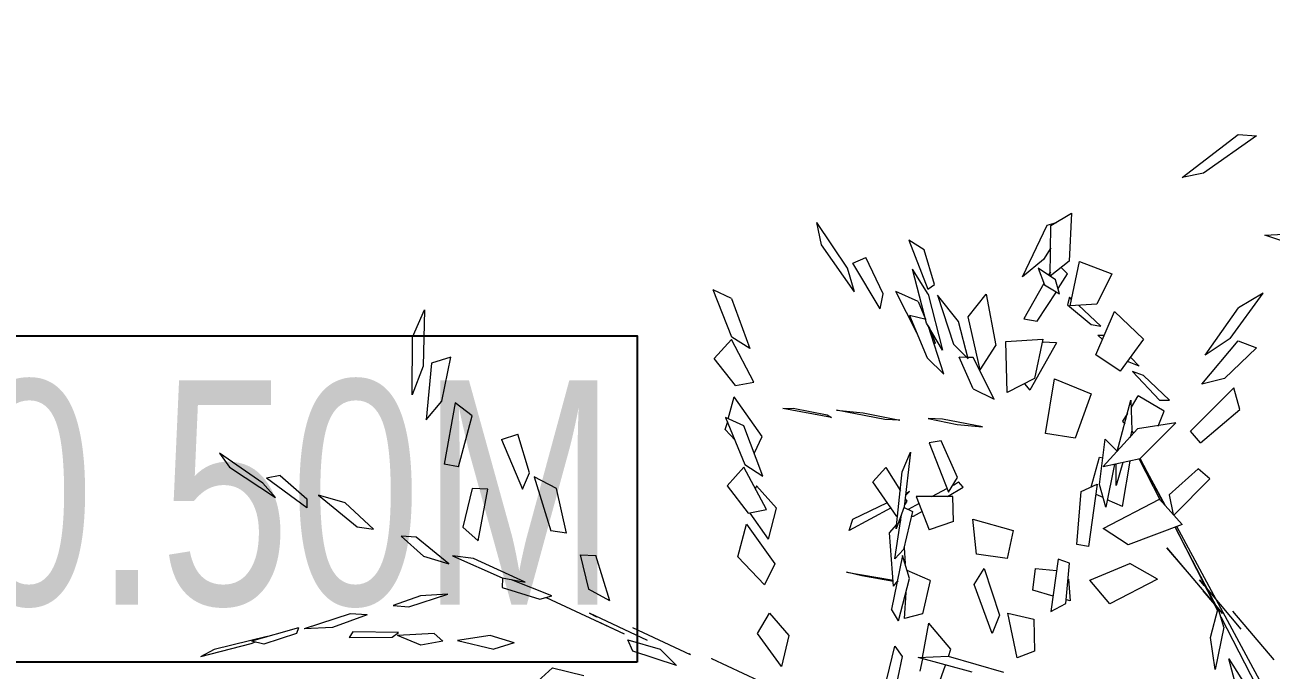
# Model space of a CAD drawing. Header units: metres. Extents: x 42 to 199, y -121 to 268.
# Drawn here: x 93.305 to 94.833, y -81.744 to -80.954 of the extents above; entities that cross this region are included whole.
import ezdxf
from ezdxf.enums import TextEntityAlignment as Align

# ---------------------------------------------------------------- set-up
doc = ezdxf.new("R2010")
doc.units = ezdxf.units.M
doc.header["$LTSCALE"] = 0.3
doc.layers.get('0').update_dxf_attribs({"color": 8})
doc.layers.add('A-Anno-Symb 1', color=8, linetype='Continuous')
for name, color, linetype, lineweight in [('A-Hatch', 8, 'Continuous', 9), ('A-LANDSCAPE', 8, 'Continuous', 5), ('DA HOUSE ARCH LAYOUT', 8, 'Continuous', 9)]:
    doc.layers.add(name, color=color, linetype=linetype, lineweight=lineweight)
doc.styles.get("Standard").update_dxf_attribs({"font": 'arial.ttf'})

# ---------------------------------------------------------------- blocks, each defined once
blk = doc.blocks.new('Lvl')
h = blk.add_hatch()
h.set_pattern_fill('ANSI31', color=256, scale=0.1, style=0)
h.set_pattern_definition([(45, (380.198235, 215.844595), (-0.00883883476, 0.00883883476), [])])
h.paths.add_polyline_path([(0, 0.1), (0, 0), (0.1, 0, 0.414214)])
h.paths.add_polyline_path([(0, 0), (-0.1, 0, 0.414214), (0, -0.1)])
for p, q in [((0, 0.15), (0, -0.15)), ((-0.15, 0), (0.15, 0))]:
    blk.add_line(p, q)
blk.add_circle((0, 0), 0.1)
blk = doc.blocks.new('Level legend')
at = {"color": 8}
blk.add_line((0.5127, 0.414), (0.5127, 0.0295), dxfattribs=at)
blk.add_lwpolyline([(1.5525, 0.0295), (0.1282, 0.0295), (0.1282, 0.414), (1.5525, 0.414)], close=True, dxfattribs=at)
at = {"color": 1, "xscale": 1.141501531389003, "yscale": 1.141501531389003, "zscale": 1.141501531389003}
blk.add_blockref('Lvl', (0.3205, 0.2217), dxfattribs=at)
blk.add_attdef('+48.00', text='', height=0.2667).set_placement((1.0699, 0.2347), align=Align.MIDDLE_CENTER)
blk = doc.blocks.new('02PTRX29')
at = {"color": 8, "linetype": 'Continuous', "transparency": 33554572}
for p, q in [((0.1315, 0.43442), (0.12486, 0.43392)), ((0.12486, 0.43392), (0.14403, 0.42038)), ((0.15181, 0.41874), (0.1315, 0.43442)), ((0.14403, 0.42038), (0.15181, 0.41874)), ((0.19944, 0.40141), (0.19185, 0.40583)), ((0.19185, 0.40583), (0.1928, 0.3885)), ((0.20077, 0.40153), (0.19735, 0.40242)), ((0.27306, 0.38597), (0.28426, 0.40242)), ((0.28255, 0.39432), (0.28426, 0.40242)), ((0.10266, 0.39154), (0.12183, 0.39786)), ((0.12183, 0.39786), (0.11044, 0.3985)), ((0.19963, 0.38306), (0.19944, 0.40141)), ((0.20968, 0.38281), (0.20077, 0.40153)), ((0.19944, 0.39331), (0.20209, 0.38901)), ((0.25086, 0.39609), (0.24403, 0.37825)), ((0.24536, 0.39255), (0.25086, 0.39609)), ((0.2706, 0.37737), (0.28255, 0.39432)), ((0.1928, 0.3885), (0.19963, 0.38306)), ((0.20209, 0.38901), (0.20968, 0.38281)), ((0.24156, 0.38003), (0.24536, 0.39255)), ((0.26016, 0.37661), (0.26642, 0.38977)), ((0.27117, 0.38774), (0.26642, 0.38977)), ((0.189, 0.38838), (0.17724, 0.38382)), ((0.19242, 0.37231), (0.189, 0.38838)), ((0.19337, 0.38382), (0.19564, 0.3861)), ((0.19773, 0.38167), (0.20399, 0.38597)), ((0.2002, 0.38332), (0.19944, 0.38458)), ((0.20399, 0.38597), (0.20171, 0.3799)), ((0.24384, 0.37648), (0.24953, 0.38559)), ((0.24441, 0.36598), (0.24953, 0.38559)), ((0.2613, 0.37117), (0.27117, 0.38774)), ((0.2706, 0.37737), (0.27306, 0.38597)), ((0.17724, 0.38382), (0.18274, 0.37282)), ((0.19678, 0.37851), (0.19337, 0.38382)), ((0.19621, 0.37661), (0.19773, 0.38167)), ((0.20171, 0.3799), (0.19621, 0.37661)), ((0.2019, 0.38041), (0.20912, 0.3675)), ((0.24403, 0.37825), (0.24156, 0.38003)), ((0.1224, 0.37686), (0.13131, 0.37155)), ((0.13435, 0.36042), (0.1224, 0.37686)), ((0.19185, 0.37459), (0.19261, 0.37535)), ((0.19261, 0.37535), (0.19337, 0.37256)), ((0.20437, 0.36674), (0.19735, 0.37737)), ((0.22278, 0.37648), (0.21936, 0.35789)), ((0.22942, 0.36826), (0.22278, 0.37648)), ((0.23284, 0.36662), (0.24043, 0.3761)), ((0.24043, 0.3761), (0.23473, 0.35839)), ((0.24384, 0.37648), (0.23872, 0.35624)), ((0.24745, 0.37383), (0.25561, 0.3775)), ((0.24783, 0.36219), (0.25561, 0.3775)), ((0.2613, 0.37117), (0.26016, 0.37661)), ((0.31519, 0.37497), (0.30855, 0.35675)), ((0.315, 0.36092), (0.32183, 0.378)), ((0.31519, 0.37497), (0.32183, 0.378)), ((0.14346, 0.35435), (0.13131, 0.37155)), ((0.18122, 0.36485), (0.18938, 0.37244)), ((0.18274, 0.37282), (0.19242, 0.37231)), ((0.19337, 0.37256), (0.18483, 0.36548)), ((0.24745, 0.37383), (0.24479, 0.36738)), ((0.42639, 0.37079), (0.42696, 0.35042)), ((0.43076, 0.36092), (0.42639, 0.37079)), ((0.17629, 0.37016), (0.16585, 0.36016)), ((0.18312, 0.35447), (0.17629, 0.37016)), ((0.20912, 0.3675), (0.20437, 0.36674)), ((0.22506, 0.34903), (0.22942, 0.36826)), ((0.22942, 0.35308), (0.23284, 0.36662)), ((0.23872, 0.35624), (0.24441, 0.36598)), ((0.25067, 0.36877), (0.24422, 0.35346)), ((0.2446, 0.36725), (0.25067, 0.36877)), ((0.18236, 0.36168), (0.17989, 0.36168)), ((0.18236, 0.36168), (0.18065, 0.36004)), ((0.18483, 0.36548), (0.18122, 0.36485)), ((0.23815, 0.34751), (0.24384, 0.3651)), ((0.24118, 0.35877), (0.24346, 0.36459)), ((0.1315, 0.35953), (0.12486, 0.357)), ((0.12486, 0.357), (0.13644, 0.34587)), ((0.1446, 0.34385), (0.1315, 0.35953)), ((0.13435, 0.36042), (0.14346, 0.35435)), ((0.16585, 0.36016), (0.1742, 0.34853)), ((0.19735, 0.3589), (0.20247, 0.35903)), ((0.19735, 0.3589), (0.20703, 0.34169)), ((0.21576, 0.35928), (0.20228, 0.36016)), ((0.20228, 0.36016), (0.20532, 0.34587)), ((0.20247, 0.35903), (0.20247, 0.3589)), ((0.21519, 0.34081), (0.21576, 0.35928)), ((0.22506, 0.34903), (0.21936, 0.35789)), ((0.23473, 0.35839), (0.22942, 0.35308)), ((0.24175, 0.35877), (0.24118, 0.35877)), ((0.30703, 0.3446), (0.31519, 0.36004)), ((0.30855, 0.35675), (0.315, 0.36092)), ((0.32145, 0.35321), (0.31519, 0.36004)), ((0.43094, 0.34005), (0.43076, 0.36092)), ((0.1704, 0.35359), (0.16737, 0.35042)), ((0.1742, 0.34853), (0.18312, 0.35447)), ((0.21993, 0.33841), (0.22752, 0.35359)), ((0.22752, 0.3422), (0.23265, 0.35371)), ((0.22752, 0.35359), (0.22942, 0.35359)), ((0.22942, 0.35359), (0.2298, 0.35359)), ((0.2298, 0.35359), (0.23265, 0.35371)), ((0.23815, 0.34751), (0.24422, 0.35346)), ((0.31367, 0.34334), (0.32145, 0.35321)), ((0.42013, 0.33765), (0.4169, 0.35371)), ((0.4169, 0.35371), (0.42392, 0.35144)), ((0.16984, 0.3484), (0.15997, 0.33803)), ((0.16585, 0.34701), (0.16984, 0.3484)), ((0.16737, 0.35042), (0.17154, 0.35207)), ((0.42392, 0.35144), (0.42582, 0.33094)), ((0.42696, 0.35042), (0.43094, 0.34005)), ((0.13644, 0.34587), (0.1446, 0.34385)), ((0.15636, 0.33803), (0.16585, 0.34701)), ((0.19811, 0.34574), (0.18483, 0.3403)), ((0.20134, 0.32601), (0.19811, 0.34574)), ((0.20532, 0.34587), (0.21519, 0.34081)), ((0.20893, 0.34397), (0.20703, 0.34169)), ((0.31367, 0.34334), (0.30703, 0.3446)), ((0.13093, 0.33474), (0.13302, 0.34258)), ((0.14877, 0.32677), (0.13302, 0.34258)), ((0.15826, 0.3341), (0.16775, 0.33967)), ((0.17021, 0.3355), (0.16775, 0.33967)), ((0.18483, 0.3403), (0.19052, 0.32424)), ((0.22752, 0.3422), (0.21993, 0.33841)), ((0.304, 0.32487), (0.31424, 0.33929)), ((0.31633, 0.33132), (0.31424, 0.33929)), ((0.14517, 0.32259), (0.13093, 0.33474)), ((0.15997, 0.33803), (0.15636, 0.33803)), ((0.1704, 0.33803), (0.17002, 0.32715)), ((0.17534, 0.31943), (0.1704, 0.33803)), ((0.25959, 0.33107), (0.27705, 0.33448)), ((0.27705, 0.33448), (0.26737, 0.33347)), ((0.27895, 0.33183), (0.29659, 0.33499)), ((0.2928, 0.33512), (0.28047, 0.33271)), ((0.29659, 0.33499), (0.2928, 0.33512)), ((0.40912, 0.33233), (0.41538, 0.33714)), ((0.41538, 0.33714), (0.41937, 0.31488)), ((0.42582, 0.33094), (0.42013, 0.33765)), ((0.16699, 0.3169), (0.15409, 0.3298)), ((0.15409, 0.3298), (0.16794, 0.32765)), ((0.16054, 0.32866), (0.15826, 0.3341)), ((0.17154, 0.33322), (0.17344, 0.33044)), ((0.17344, 0.33044), (0.17249, 0.32955)), ((0.22411, 0.32841), (0.23872, 0.33119)), ((0.24384, 0.33145), (0.2334, 0.3293)), ((0.23872, 0.33119), (0.24384, 0.33145)), ((0.26737, 0.33347), (0.25409, 0.33081)), ((0.25409, 0.33081), (0.25959, 0.33107)), ((0.28047, 0.33271), (0.27895, 0.33183)), ((0.31728, 0.33183), (0.31026, 0.31475)), ((0.31064, 0.32879), (0.31728, 0.33183)), ((0.31747, 0.3274), (0.31652, 0.33031)), ((0.41406, 0.31386), (0.40912, 0.33233)), ((0.14517, 0.32259), (0.14877, 0.32677)), ((0.16794, 0.32765), (0.18046, 0.31399)), ((0.16927, 0.32613), (0.17002, 0.32689)), ((0.17002, 0.32715), (0.17059, 0.32449)), ((0.19052, 0.32424), (0.20134, 0.32601)), ((0.2334, 0.3293), (0.22411, 0.32841)), ((0.30381, 0.31057), (0.31064, 0.32879)), ((0.31386, 0.3236), (0.31747, 0.3274)), ((0.38844, 0.31171), (0.39261, 0.32575)), ((0.3985, 0.32386), (0.39261, 0.32575)), ((0.1797, 0.32398), (0.17534, 0.31956)), ((0.18179, 0.30754), (0.1797, 0.32398)), ((0.23322, 0.31007), (0.2391, 0.32335)), ((0.24346, 0.32259), (0.23644, 0.30475)), ((0.2391, 0.32335), (0.24346, 0.32259)), ((0.30684, 0.31892), (0.304, 0.32487)), ((0.3985, 0.32386), (0.39091, 0.30577)), ((0.15788, 0.29982), (0.16699, 0.31677)), ((0.16699, 0.31677), (0.15826, 0.3002)), ((0.15959, 0.30172), (0.16737, 0.31677)), ((0.18046, 0.31399), (0.16699, 0.3169)), ((0.18179, 0.31741), (0.18046, 0.31715)), ((0.18483, 0.30653), (0.18179, 0.31741)), ((0.25333, 0.31209), (0.25029, 0.31918)), ((0.25029, 0.31918), (0.25257, 0.29944)), ((0.48503, 0.30804), (0.50078, 0.3188)), ((0.50078, 0.3188), (0.49717, 0.31374)), ((0.14175, 0.30956), (0.14593, 0.31323)), ((0.14593, 0.31323), (0.15655, 0.30374)), ((0.17344, 0.29957), (0.17059, 0.31601)), ((0.17325, 0.31551), (0.17572, 0.30716)), ((0.17572, 0.30716), (0.17572, 0.315)), ((0.17629, 0.31488), (0.17951, 0.29931)), ((0.25542, 0.29147), (0.25333, 0.31209)), ((0.25921, 0.31361), (0.2539, 0.30526)), ((0.26396, 0.30842), (0.25921, 0.31361)), ((0.30248, 0.29843), (0.31064, 0.31374)), ((0.31026, 0.31475), (0.30381, 0.31057)), ((0.31064, 0.31374), (0.31671, 0.30703)), ((0.39091, 0.30577), (0.38844, 0.31171)), ((0.41406, 0.31386), (0.41937, 0.31488)), ((0.49717, 0.31374), (0.48047, 0.30273)), ((0.15484, 0.29641), (0.14175, 0.30956)), ((0.17951, 0.29931), (0.18179, 0.30754)), ((0.18843, 0.30501), (0.18255, 0.30766)), ((0.18255, 0.30766), (0.18578, 0.28502)), ((0.23113, 0.30653), (0.23284, 0.30842)), ((0.23473, 0.30728), (0.23284, 0.30842)), ((0.23644, 0.30475), (0.23322, 0.31007)), ((0.25523, 0.2959), (0.26396, 0.30842)), ((0.37857, 0.30602), (0.38673, 0.31032)), ((0.38673, 0.31032), (0.38066, 0.29071)), ((0.47876, 0.3107), (0.46909, 0.30235)), ((0.46909, 0.29906), (0.4837, 0.30981)), ((0.47876, 0.3107), (0.4837, 0.30981)), ((0.48047, 0.30273), (0.48503, 0.30804)), ((0.15655, 0.30374), (0.15503, 0.29666)), ((0.18046, 0.30273), (0.18293, 0.30387)), ((0.18995, 0.28578), (0.18843, 0.30501)), ((0.23682, 0.30311), (0.23113, 0.30653)), ((0.23473, 0.29413), (0.23492, 0.30311)), ((0.23492, 0.30311), (0.24821, 0.30311)), ((0.24251, 0.30311), (0.23682, 0.30615)), ((0.24821, 0.30311), (0.24346, 0.29109)), ((0.252, 0.30362), (0.25067, 0.30501)), ((0.25067, 0.30501), (0.252, 0.30425)), ((0.29887, 0.29894), (0.30608, 0.30703)), ((0.30608, 0.30703), (0.30646, 0.30602)), ((0.31671, 0.30703), (0.30912, 0.29716)), ((0.37497, 0.28983), (0.37857, 0.30602)), ((0.40343, 0.30577), (0.40912, 0.30602)), ((0.40704, 0.28704), (0.40343, 0.30577)), ((0.40912, 0.30602), (0.41254, 0.29198)), ((0.46491, 0.30362), (0.45087, 0.2921)), ((0.45523, 0.30083), (0.46491, 0.30362)), ((0.15997, 0.30222), (0.15181, 0.29299)), ((0.18046, 0.2916), (0.15997, 0.30222)), ((0.17344, 0.29957), (0.17894, 0.30197)), ((0.24707, 0.30058), (0.25105, 0.29843)), ((0.25257, 0.29919), (0.24953, 0.29767)), ((0.25219, 0.30235), (0.25162, 0.30147)), ((0.25162, 0.30147), (0.25238, 0.30007)), ((0.25257, 0.29944), (0.25542, 0.29147)), ((0.25731, 0.29906), (0.2725, 0.29084)), ((0.27117, 0.29489), (0.25864, 0.30096)), ((0.30172, 0.28768), (0.29887, 0.29894)), ((0.30912, 0.29716), (0.30248, 0.29843)), ((0.44499, 0.29134), (0.45523, 0.30083)), ((0.46909, 0.30235), (0.46909, 0.29906)), ((0.22771, 0.29489), (0.2131, 0.29084)), ((0.22638, 0.28224), (0.22771, 0.29489)), ((0.23473, 0.29413), (0.24346, 0.29109)), ((0.24915, 0.29603), (0.24593, 0.2978)), ((0.24972, 0.29603), (0.24915, 0.29603)), ((0.24953, 0.29767), (0.25276, 0.28388)), ((0.25599, 0.28059), (0.25352, 0.29653)), ((0.25352, 0.29641), (0.25352, 0.29641)), ((0.25371, 0.29463), (0.25447, 0.29375)), ((0.25485, 0.29628), (0.25523, 0.2959)), ((0.2725, 0.29084), (0.27117, 0.29489)), ((0.30172, 0.28768), (0.30836, 0.29716)), ((0.09393, 0.18154), (0.15371, 0.29223)), ((0.13871, 0.26212), (0.15427, 0.29198)), ((0.15427, 0.29198), (0.1389, 0.26162)), ((0.15181, 0.29299), (0.17135, 0.28565)), ((0.15409, 0.2921), (0.15427, 0.29198)), ((0.17135, 0.28565), (0.18046, 0.2916)), ((0.2131, 0.29084), (0.21519, 0.28072)), ((0.25788, 0.28995), (0.25523, 0.29299)), ((0.25637, 0.2706), (0.25788, 0.28995)), ((0.30969, 0.29312), (0.29944, 0.27869)), ((0.31291, 0.28122), (0.30969, 0.29312)), ((0.37497, 0.28983), (0.38066, 0.29071)), ((0.41254, 0.29198), (0.40704, 0.28704)), ((0.45087, 0.2921), (0.44499, 0.29134)), ((0.18578, 0.28502), (0.18995, 0.28578)), ((0.25257, 0.28464), (0.25219, 0.27882)), ((0.41766, 0.27869), (0.42943, 0.28844)), ((0.43493, 0.28881), (0.42677, 0.28148)), ((0.42943, 0.28844), (0.43493, 0.28881)), ((0.15731, 0.28451), (0.1372, 0.26073)), ((0.15067, 0.2768), (0.15731, 0.28451)), ((0.19261, 0.27895), (0.19678, 0.28047)), ((0.19678, 0.28047), (0.19944, 0.26149)), ((0.21519, 0.28072), (0.22638, 0.28224)), ((0.25067, 0.27338), (0.25314, 0.28173)), ((0.25276, 0.28388), (0.25599, 0.28059)), ((0.25314, 0.28173), (0.25712, 0.26225)), ((0.30324, 0.2711), (0.31291, 0.28122)), ((0.35922, 0.26528), (0.36434, 0.28173)), ((0.37003, 0.28198), (0.36434, 0.28173)), ((0.37003, 0.28198), (0.367, 0.26959)), ((0.38996, 0.27212), (0.40874, 0.28072)), ((0.41633, 0.2816), (0.39831, 0.27363)), ((0.40874, 0.28072), (0.41633, 0.2816)), ((0.42677, 0.28148), (0.41766, 0.27869)), ((0.16073, 0.27313), (0.17078, 0.27882)), ((0.18521, 0.27287), (0.17078, 0.27882)), ((0.19393, 0.2644), (0.19261, 0.27895)), ((0.20494, 0.27705), (0.19735, 0.27629)), ((0.20589, 0.26921), (0.20494, 0.27705)), ((0.22354, 0.27705), (0.21803, 0.2601)), ((0.22714, 0.27123), (0.22354, 0.27705)), ((0.24308, 0.27275), (0.25143, 0.27629)), ((0.27344, 0.27578), (0.25637, 0.27287)), ((0.26794, 0.27439), (0.27344, 0.27578)), ((0.29944, 0.27869), (0.30324, 0.2711)), ((0.14555, 0.273), (0.13055, 0.25504)), ((0.14384, 0.27085), (0.14555, 0.273)), ((0.16073, 0.27313), (0.17799, 0.26427)), ((0.17799, 0.26427), (0.18521, 0.27287)), ((0.19299, 0.27313), (0.19242, 0.26528)), ((0.22069, 0.25352), (0.22714, 0.27123)), ((0.24308, 0.27275), (0.24593, 0.2606)), ((0.25466, 0.25807), (0.25067, 0.27338)), ((0.25485, 0.27262), (0.25485, 0.27262)), ((0.25485, 0.27262), (0.25504, 0.27224)), ((0.25637, 0.2706), (0.25485, 0.27262)), ((0.25504, 0.27224), (0.25523, 0.27224)), ((0.25637, 0.27237), (0.26794, 0.27439)), ((0.38028, 0.26718), (0.39489, 0.273)), ((0.39831, 0.27363), (0.38996, 0.27212)), ((0.39812, 0.27351), (0.39831, 0.27022)), ((0.1372, 0.26073), (0.14422, 0.26895)), ((0.19849, 0.26706), (0.20589, 0.26921)), ((0.25238, 0.25896), (0.25181, 0.26832)), ((0.35922, 0.26528), (0.367, 0.26959)), ((0.38464, 0.26592), (0.38028, 0.26718)), ((0.39831, 0.27022), (0.38464, 0.26592)), ((0.43208, 0.26313), (0.41804, 0.26769)), ((0.41804, 0.26769), (0.42791, 0.26718)), ((0.42791, 0.26718), (0.43778, 0.26364)), ((0.13663, 0.2558), (0.13871, 0.26263)), ((0.14156, 0.252), (0.13871, 0.26263)), ((0.19242, 0.26528), (0.19374, 0.26566)), ((0.19944, 0.26149), (0.19393, 0.2644)), ((0.25466, 0.25807), (0.25712, 0.26225)), ((0.3539, 0.25327), (0.38218, 0.26642)), ((0.43778, 0.26364), (0.43208, 0.26313)), ((0.13777, 0.25947), (0.09659, 0.17977)), ((0.13359, 0.26162), (0.1186, 0.2439)), ((0.20551, 0.25871), (0.20532, 0.24707)), ((0.215, 0.26086), (0.20551, 0.25871)), ((0.21158, 0.24466), (0.215, 0.26086)), ((0.21803, 0.2601), (0.22069, 0.25352)), ((0.24593, 0.2606), (0.25238, 0.25896)), ((0.30134, 0.26086), (0.29432, 0.25276)), ((0.3057, 0.25352), (0.30134, 0.26086)), ((0.34555, 0.25099), (0.36662, 0.26086)), ((0.3539, 0.25327), (0.36377, 0.25782)), ((0.36662, 0.26086), (0.36415, 0.25959)), ((0.44726, 0.26022), (0.45334, 0.2606)), ((0.44726, 0.26022), (0.45979, 0.25567)), ((0.45334, 0.2606), (0.47004, 0.25516)), ((0.13663, 0.2558), (0.13985, 0.24049)), ((0.23568, 0.24783), (0.24365, 0.25719)), ((0.24593, 0.24479), (0.24365, 0.25719)), ((0.29697, 0.2415), (0.3057, 0.25352)), ((0.32999, 0.2458), (0.35087, 0.25554)), ((0.41975, 0.25074), (0.42298, 0.25352)), ((0.42298, 0.25352), (0.43626, 0.25276)), ((0.43588, 0.2539), (0.45239, 0.25415)), ((0.43816, 0.25213), (0.43588, 0.2539)), ((0.45239, 0.25415), (0.45372, 0.252)), ((0.45979, 0.25567), (0.47004, 0.25516)), ((0.47212, 0.25554), (0.47288, 0.25352)), ((0.47212, 0.25554), (0.4892, 0.25074)), ((0.47288, 0.25352), (0.48465, 0.2496)), ((0.13985, 0.24049), (0.14156, 0.252)), ((0.25599, 0.24884), (0.25333, 0.24517)), ((0.25883, 0.23695), (0.25599, 0.24884)), ((0.29432, 0.25276), (0.29697, 0.2415)), ((0.35276, 0.25124), (0.341, 0.24783)), ((0.35087, 0.24707), (0.35276, 0.25124)), ((0.39394, 0.2501), (0.40267, 0.25276)), ((0.39394, 0.2501), (0.40134, 0.24783)), ((0.41444, 0.25099), (0.40134, 0.24783)), ((0.40267, 0.25276), (0.41444, 0.25099)), ((0.41975, 0.25074), (0.42772, 0.24922)), ((0.42772, 0.24922), (0.43626, 0.25276)), ((0.45372, 0.252), (0.43816, 0.25213)), ((0.4837, 0.25225), (0.48351, 0.25238)), ((0.48351, 0.25238), (0.50267, 0.2477)), ((0.48465, 0.2496), (0.4892, 0.25074)), ((0.48787, 0.25036), (0.48939, 0.24972)), ((0.48939, 0.24972), (0.50761, 0.24504)), ((0.13492, 0.24428), (0.12904, 0.23518)), ((0.12961, 0.22468), (0.13492, 0.24428)), ((0.20532, 0.24707), (0.21158, 0.24466)), ((0.23663, 0.2453), (0.21652, 0.23948)), ((0.2279, 0.23948), (0.24745, 0.24479)), ((0.23644, 0.24517), (0.23568, 0.24783)), ((0.24745, 0.24479), (0.23663, 0.2453)), ((0.24593, 0.24428), (0.24688, 0.23986)), ((0.25333, 0.24517), (0.25675, 0.22885)), ((0.3224, 0.24441), (0.30532, 0.23644)), ((0.3224, 0.24454), (0.3224, 0.24441)), ((0.32999, 0.2458), (0.33056, 0.24606)), ((0.341, 0.24783), (0.33512, 0.24188)), ((0.33512, 0.24188), (0.35087, 0.24707)), ((0.50267, 0.2477), (0.50761, 0.24504)), ((0.24024, 0.23454), (0.23758, 0.24201)), ((0.38009, 0.241), (0.3687, 0.23821)), ((0.38806, 0.23378), (0.38009, 0.241))]:
    blk.add_line(p, q, dxfattribs=at)
blk = doc.blocks.new('DA HOUSE ARCH LAYOUT')
at = {"layer": 'A-Hatch', "transparency": 33554534}
h = blk.add_hatch(dxfattribs=at)
h.set_pattern_fill('ANSI34', color=8, scale=0.05, angle=135)
h.set_pattern_definition([(180, (143.66595, 80.5253), (-8e-16, -0.9525), []), (180, (143.5072, 80.684), (-8e-16, -0.9525), []), (180, (143.34845, 80.8428), (-8e-16, -0.9525), []), (180, (143.1897, 81.0015), (-8e-16, -0.9525), [])])
h.paths.add_polyline_path([(-4.77, -11.6999), (19.35, -11.7), (19.35, -23.43), (32.0283, -23.43), (32.2446, -21.83), (30.3908, -21.83), (30.3908, -21.93), (29.9908, -21.93), (29.9906, -14.136), (29.9906, -15.135, -0.255571), (30.2109, -14.7322), (30.2208, -12.5299), (29.9908, -12.5299), (29.9908, -5.7602, -0.509998), (30.5975, -5.2899, 0.131852), (31.3505, -5.5096, 0.414214), (32.6508, -4.2093, 0.414214), (31.3505, -2.909, 0.124697), (30.7314, -3.0659, -0.546787), (29.9908, -2.7299), (29.9908, 0.6871), (32.0248, 0.6871), (32.0248, 1.9651), (19.7004, 1.9651, -0.764694), (19.2402, 2.1101), (16.7403, 2.1102), (16.74, -8.5299), (-0.255, -8.5299), (-0.255, -11.6998)])
at = {"layer": 'A-Anno-Symb 1', "color": 8}
ref = blk.add_blockref('Level legend', (-4.7054, -21.1374), dxfattribs=dict(at, xscale=1.040212785638243, yscale=1.040212785638243, zscale=1.040212785638243))
ref.add_attrib('+90', '-0.50M', dxfattribs={"layer": '0', "height": 0.275, "width": 0.75}).set_placement((-3.5641, -20.8989), align=Align.MIDDLE_CENTER)
at = {"layer": 'A-LANDSCAPE', "color": 8, "lineweight": 35, "transparency": 33554457, "xscale": -3.382107883518385, "yscale": 3.382107883518384, "zscale": 3.382107883518385, "rotation": 359.9999999999996}
blk.add_blockref('02PTRX29', (-1.9091, -21.9289), dxfattribs=at)

msp = doc.modelspace()

# ---------------------------------------------------------------- block references
at = {"layer": 'DA HOUSE ARCH LAYOUT'}
msp.add_blockref('DA HOUSE ARCH LAYOUT', (97.1462, -60.628), dxfattribs=at)

doc.saveas('drawing.dxf')
